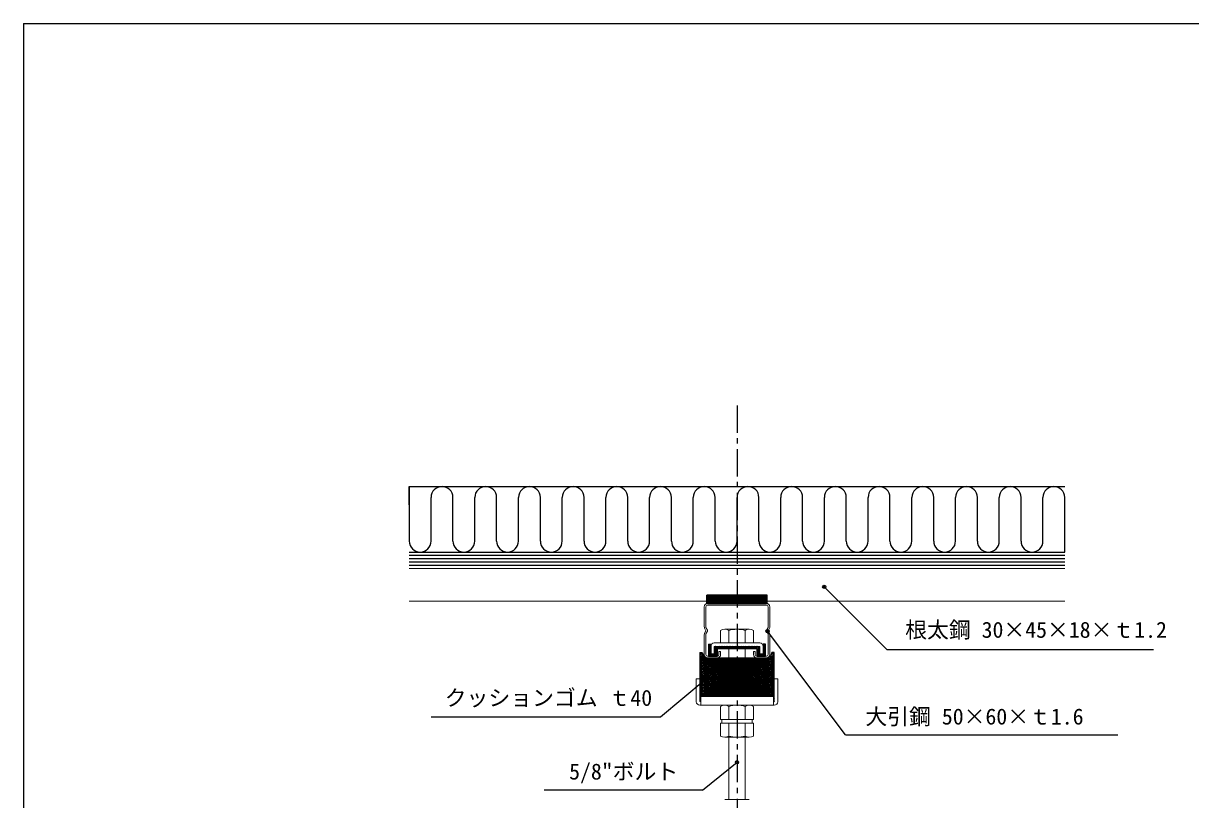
# Model space of a CAD drawing. Units: millimetres, scale not verified. Extents: x -1033 to 1029, y -737 to 700.
# Drawn here: x -1033 to 35, y -11 to 700 of the extents above; entities that cross this region are included whole.
import ezdxf
from ezdxf.enums import TextEntityAlignment as Align

# ---------------------------------------------------------------- set-up
doc = ezdxf.new("R2010")
doc.units = ezdxf.units.MM
doc.header["$LTSCALE"] = 5
doc.header["$PDMODE"] = 32
doc.header["$PDSIZE"] = 3
doc.linetypes.add('CHAIN1', pattern=[8, 5, -1, 1, -1])
for name, color, linetype in [('0-0_中心線', 4, 'CHAIN1'), ('0-2_太線１', 3, 'Continuous'), ('0-3_太線２', 2, 'Continuous'), ('0-6_文字', 7, 'Continuous'), ('F-1_中線', 7, 'Continuous')]:
    doc.layers.add(name, color=color, linetype=linetype)
doc.layers.add('0-1_中線', color=7, linetype='Continuous', lineweight=18)
doc.styles.add('ＭＳ ゴシック', font='')
doc.styles.get('ＭＳ ゴシック').set_extended_font_data('MS Gothic')

msp = doc.modelspace()

# ---------------------------------------------------------------- linework, layer by layer
at = {"layer": '0-0_中心線'}
msp.add_line((-380.012, 350.336), (-380.012, -253.842), dxfattribs=at)
at = {"layer": '0-1_中線'}
for p, q in [((-680.012, 216.099), (-80.012, 216.099)), ((-680.012, 201.099), (-80.012, 201.099)), ((-680.012, 171.099), (-407.512, 171.099)), ((-352.512, 171.099), (-80.012, 171.099)), ((-410.012, 165.899), (-410.012, 147.897)), ((-408.412, 165.899), (-408.412, 147.099)), ((-406.812, 169.099), (-380.012, 169.099)), ((-406.812, 167.499), (-380.012, 167.499)), ((-353.212, 169.099), (-380.012, 169.099)), ((-353.212, 167.499), (-380.012, 167.499)), ((-351.612, 165.899), (-351.612, 147.099)), ((-350.012, 165.899), (-350.012, 147.897)), ((-410.012, 140.3), (-410.012, 122.299)), ((-408.612, 144.099), (-409.675, 146.375)), ((-408.612, 144.099), (-409.675, 141.822)), ((-407.121, 144.551), (-408.412, 147.099)), ((-407.121, 143.646), (-408.412, 141.099)), ((-408.412, 141.099), (-408.412, 122.299)), ((-395.024, 144.237), (-395.024, 132.899)), ((-368.754, 145.399), (-391.271, 145.399)), ((-387.518, 144.237), (-387.518, 132.899)), ((-372.507, 144.237), (-372.507, 132.899)), ((-365.001, 144.237), (-365.001, 132.899)), ((-352.904, 144.551), (-351.612, 147.099)), ((-352.904, 143.646), (-351.612, 141.099)), ((-351.612, 141.099), (-351.612, 122.299)), ((-351.412, 144.099), (-350.35, 146.375)), ((-351.412, 144.099), (-350.35, 141.822)), ((-350.012, 140.3), (-350.012, 122.299)), ((-359.212, 132.899), (-400.812, 132.899)), ((-400.812, 129.699), (-400.812, 122.899)), ((-359.212, 129.699), (-400.812, 129.699)), ((-395.024, 132.899), (-365.001, 132.899)), ((-359.212, 122.899), (-359.212, 129.699)), ((-407.012, 120.711), (-398.212, 120.699)), ((-406.812, 119.099), (-398.212, 119.099)), ((-400.812, 122.899), (-404.012, 122.899)), ((-387.512, 127.699), (-387.512, 119.099)), ((-372.512, 127.699), (-372.512, 119.099)), ((-353.012, 120.711), (-361.812, 120.699)), ((-353.212, 119.099), (-361.812, 119.099)), ((-356.012, 122.899), (-359.212, 122.899)), ((-417.262, 99.899), (-414.062, 99.899)), ((-417.262, 79.099), (-417.262, 99.899)), ((-414.062, 79.599), (-414.062, 99.899)), ((-345.962, 79.599), (-345.962, 99.899)), ((-345.962, 99.899), (-342.762, 99.899)), ((-342.762, 79.099), (-342.762, 99.899)), ((-414.062, 75.899), (-413.262, 75.899)), ((-413.562, 79.099), (-413.262, 79.099)), ((-413.262, 83.899), (-413.262, 75.899)), ((-346.762, 75.899), (-413.262, 75.899)), ((-391.271, 75.899), (-368.754, 75.899)), ((-346.462, 79.099), (-346.762, 79.099)), ((-345.962, 75.899), (-346.762, 75.899)), ((-395.024, 74.737), (-395.024, 62.899)), ((-387.518, 74.737), (-387.518, 62.899)), ((-372.507, 74.737), (-372.507, 62.899)), ((-365.001, 74.737), (-365.001, 62.899)), ((-395.024, 62.899), (-365.001, 62.899)), ((-395.024, 47.696), (-395.024, 59.535)), ((-395.024, 59.535), (-365.001, 59.535)), ((-394.012, 60.035), (-394.012, 62.399)), ((-393.512, 62.899), (-366.512, 62.899)), ((-393.512, 59.535), (-366.512, 59.535)), ((-387.518, 47.696), (-387.518, 59.535)), ((-372.507, 47.696), (-372.507, 59.535)), ((-366.012, 62.399), (-366.012, 60.035)), ((-365.001, 47.696), (-365.001, 59.535)), ((-391.271, 46.535), (-368.754, 46.535)), ((-387.512, 46.535), (-387.512, -10.542)), ((-372.512, 46.535), (-372.512, -10.542)), ((-368.754, -10.542), (-391.271, -10.542))]:
    msp.add_line(p, q, dxfattribs=at)
for points in [[(-396.612, 122.299), (-396.612, 125.099), (-395.012, 125.099), (-395.012, 122.299)], [(-363.412, 122.299), (-363.412, 125.099), (-365.012, 125.099), (-365.012, 122.299)], [(-413.262, 83.899), (-346.762, 83.899), (-346.762, 75.899)]]:
    msp.add_lwpolyline(points, dxfattribs=at)
for centre, radius, start, end in [((-406.812, 165.899), 3.2, 90, 180), ((-406.812, 165.899), 1.6, 90, 180), ((-353.212, 165.899), 3.2, 0, 90), ((-353.212, 165.899), 1.6, 0, 90), ((-406.412, 147.897), 3.6, 180, 205.01689), ((-406.412, 140.3), 3.6, 154.98311, 180), ((-408.012, 144.099), 1, 333.11174, 26.88826), ((-391.271, 138.753), 6.645, 55.61575, 124.38425), ((-380.012, 120.56), 24.839, 72.41205, 107.58795), ((-368.754, 138.753), 6.645, 55.61575, 124.38425), ((-352.012, 144.099), 1, 153.11174, 206.88826), ((-353.612, 147.897), 3.6, 334.98311, 0), ((-353.612, 140.3), 3.6, 0, 25.01689), ((-400.812, 129.699), 3.2, 90, 180), ((-359.212, 129.699), 3.2, 0, 90), ((-406.812, 122.299), 3.2, 180, 270), ((-406.812, 122.299), 1.6, 180, 270), ((-398.212, 122.299), 3.2, 270, 0), ((-398.212, 122.299), 1.6, 270, 0), ((-361.812, 122.299), 3.2, 180, 270), ((-361.812, 122.299), 1.6, 180, 270), ((-353.212, 122.299), 3.2, 270, 0), ((-353.212, 122.299), 1.6, 270, 0), ((-414.062, 79.099), 3.2, 180, 270), ((-413.562, 79.599), 0.5, 180, 270), ((-391.271, 69.253), 6.645, 55.61575, 124.38425), ((-380.012, 51.06), 24.839, 72.41205, 107.58795), ((-368.754, 69.253), 6.645, 55.61575, 124.38425), ((-346.462, 79.599), 0.5, 270, 0), ((-345.962, 79.099), 3.2, 270, 0), ((-393.512, 62.399), 0.5, 90, 180), ((-393.512, 60.035), 0.5, 180, 270), ((-366.512, 62.399), 0.5, 0, 90), ((-366.512, 60.035), 0.5, 270, 0), ((-391.271, 53.18), 6.645, 235.61575, 304.38425), ((-380.012, 71.374), 24.839, 252.41205, 287.58795), ((-368.754, 53.18), 6.645, 235.61575, 304.38425)]:
    msp.add_arc(centre, radius, start, end, dxfattribs=at)
at = {"layer": '0-2_太線１'}
for p, q in [((-680.012, 213.099), (-80.012, 213.099)), ((-680.012, 210.099), (-80.012, 210.099)), ((-680.012, 207.099), (-80.012, 207.099)), ((-680.012, 204.099), (-80.012, 204.099)), ((-407.512, 169.099), (-407.512, 176.599)), ((-407.512, 176.013), (-406.927, 176.599)), ((-407.512, 175.306), (-406.22, 176.599)), ((-407.512, 174.599), (-405.513, 176.599)), ((-407.512, 173.892), (-404.806, 176.599)), ((-407.512, 173.185), (-404.099, 176.599)), ((-352.512, 176.599), (-407.512, 176.599)), ((-407.512, 171.771), (-404.685, 174.599)), ((-407.512, 170.357), (-403.27, 174.599)), ((-407.512, 169.649), (-402.563, 174.599)), ((-407.512, 172.478), (-405.512, 174.478)), ((-407.512, 171.064), (-405.512, 173.064)), ((-407.356, 169.099), (-399.856, 176.599)), ((-406.649, 169.099), (-399.149, 176.599)), ((-405.942, 169.099), (-398.442, 176.599)), ((-405.512, 173.064), (-401.978, 176.599)), ((-405.512, 174.478), (-403.392, 176.599)), ((-405.235, 169.099), (-397.735, 176.599)), ((-404.685, 174.599), (-402.685, 176.599)), ((-404.528, 169.099), (-397.028, 176.599)), ((-403.821, 169.099), (-396.321, 176.599)), ((-403.27, 174.599), (-401.27, 176.599)), ((-403.114, 169.099), (-395.614, 176.599)), ((-402.563, 174.599), (-400.563, 176.599)), ((-402.406, 169.099), (-394.906, 176.599)), ((-401.699, 169.099), (-394.199, 176.599)), ((-400.992, 169.099), (-393.492, 176.599)), ((-400.285, 169.099), (-392.785, 176.599)), ((-399.578, 169.099), (-392.078, 176.599)), ((-398.871, 169.099), (-391.371, 176.599)), ((-398.164, 169.099), (-390.664, 176.599)), ((-397.457, 169.099), (-389.957, 176.599)), ((-396.75, 169.099), (-389.25, 176.599)), ((-396.042, 169.099), (-388.542, 176.599)), ((-395.335, 169.099), (-387.835, 176.599)), ((-394.628, 169.099), (-387.128, 176.599)), ((-393.921, 169.099), (-386.421, 176.599)), ((-393.214, 169.099), (-385.714, 176.599)), ((-392.507, 169.099), (-387.128, 174.478)), ((-391.8, 169.099), (-386.3, 174.599)), ((-391.093, 169.099), (-387.128, 173.064)), ((-390.386, 169.099), (-384.886, 174.599)), ((-389.679, 169.099), (-384.179, 174.599)), ((-388.971, 169.099), (-381.471, 176.599)), ((-388.264, 169.099), (-380.764, 176.599)), ((-387.557, 169.099), (-380.057, 176.599)), ((-387.128, 174.478), (-385.007, 176.599)), ((-387.128, 173.064), (-383.593, 176.599)), ((-386.85, 169.099), (-379.35, 176.599)), ((-386.3, 174.599), (-384.3, 176.599)), ((-386.143, 169.099), (-378.643, 176.599)), ((-385.436, 169.099), (-377.936, 176.599)), ((-384.886, 174.599), (-382.886, 176.599)), ((-384.729, 169.099), (-377.229, 176.599)), ((-384.179, 174.599), (-382.179, 176.599)), ((-384.022, 169.099), (-376.522, 176.599)), ((-383.315, 169.099), (-375.815, 176.599)), ((-382.607, 169.099), (-375.107, 176.599)), ((-381.9, 169.099), (-374.4, 176.599)), ((-381.193, 169.099), (-373.693, 176.599)), ((-380.486, 169.099), (-372.986, 176.599)), ((-379.779, 169.099), (-372.279, 176.599)), ((-379.072, 169.099), (-371.572, 176.599)), ((-378.365, 169.099), (-370.865, 176.599)), ((-377.658, 169.099), (-370.158, 176.599)), ((-376.951, 169.099), (-369.451, 176.599)), ((-376.243, 169.099), (-368.743, 176.599)), ((-375.536, 169.099), (-368.036, 176.599)), ((-374.829, 169.099), (-367.329, 176.599)), ((-374.122, 169.099), (-366.622, 176.599)), ((-373.415, 169.099), (-365.915, 176.599)), ((-372.708, 169.099), (-365.208, 176.599)), ((-372.001, 169.099), (-364.501, 176.599)), ((-371.294, 169.099), (-363.794, 176.599)), ((-370.587, 169.099), (-363.087, 176.599)), ((-369.88, 169.099), (-362.38, 176.599)), ((-369.172, 169.099), (-361.672, 176.599)), ((-368.465, 169.099), (-360.965, 176.599)), ((-367.758, 169.099), (-360.258, 176.599)), ((-367.051, 169.099), (-359.551, 176.599)), ((-366.344, 169.099), (-358.844, 176.599)), ((-365.637, 169.099), (-358.137, 176.599)), ((-364.93, 169.099), (-357.43, 176.599)), ((-364.223, 169.099), (-356.723, 176.599)), ((-363.516, 169.099), (-356.016, 176.599)), ((-362.808, 169.099), (-355.308, 176.599)), ((-362.101, 169.099), (-354.601, 176.599)), ((-361.394, 169.099), (-353.894, 176.599)), ((-360.687, 169.099), (-353.187, 176.599)), ((-359.98, 169.099), (-352.512, 176.566)), ((-359.273, 169.099), (-352.512, 175.859)), ((-358.566, 169.099), (-352.512, 175.152)), ((-357.859, 169.099), (-352.512, 174.445)), ((-357.152, 169.099), (-352.512, 173.738)), ((-356.445, 169.099), (-352.512, 173.031)), ((-355.737, 169.099), (-352.512, 172.324)), ((-355.03, 169.099), (-352.512, 171.616)), ((-354.323, 169.099), (-352.512, 170.909)), ((-353.616, 169.099), (-352.512, 170.202)), ((-352.909, 169.099), (-352.512, 169.495)), ((-404.97, 131.699), (-406.012, 130.7)), ((-406.012, 131.699), (-404.012, 131.699)), ((-406.012, 131.699), (-406.012, 120.699)), ((-404.012, 131.231), (-406.012, 129.316)), ((-404.012, 129.847), (-406.012, 127.931)), ((-404.012, 128.462), (-406.012, 126.546)), ((-404.012, 131.699), (-404.012, 122.699)), ((-404.012, 129.699), (-404.012, 122.899)), ((-396.938, 129.699), (-400.012, 126.754)), ((-398.384, 129.699), (-400.012, 128.139)), ((-399.83, 129.699), (-400.012, 129.524)), ((-400.012, 122.699), (-400.012, 129.699)), ((-400.012, 129.699), (-362.012, 129.699)), ((-395.492, 129.699), (-397.581, 127.699)), ((-394.047, 129.699), (-396.135, 127.699)), ((-392.601, 129.699), (-394.689, 127.699)), ((-391.155, 129.699), (-393.243, 127.699)), ((-389.709, 129.699), (-391.798, 127.699)), ((-388.264, 129.699), (-390.352, 127.699)), ((-388.264, 129.699), (-390.352, 127.699)), ((-386.818, 129.699), (-388.906, 127.699)), ((-385.372, 129.699), (-387.46, 127.699)), ((-383.927, 129.699), (-386.015, 127.699)), ((-382.481, 129.699), (-384.569, 127.699)), ((-381.035, 129.699), (-383.123, 127.699)), ((-381.035, 129.699), (-383.123, 127.699)), ((-379.589, 129.699), (-381.678, 127.699)), ((-378.144, 129.699), (-380.232, 127.699)), ((-376.698, 129.699), (-378.786, 127.699)), ((-375.252, 129.699), (-377.34, 127.699)), ((-373.806, 129.699), (-375.895, 127.699)), ((-373.806, 129.699), (-375.895, 127.699)), ((-372.361, 129.699), (-374.449, 127.699)), ((-370.915, 129.699), (-373.003, 127.699)), ((-369.469, 129.699), (-371.557, 127.699)), ((-368.023, 129.699), (-370.112, 127.699)), ((-366.578, 129.699), (-368.666, 127.699)), ((-366.578, 129.699), (-368.666, 127.699)), ((-365.132, 129.699), (-367.22, 127.699)), ((-363.686, 129.699), (-365.774, 127.699)), ((-362.24, 129.699), (-364.329, 127.699)), ((-360.795, 129.699), (-362.883, 127.699)), ((-362.012, 129.699), (-360.012, 129.699)), ((-360.012, 128.845), (-362.012, 126.929)), ((-360.012, 129.699), (-360.012, 122.699)), ((-355.587, 131.699), (-356.012, 131.291)), ((-354.141, 131.699), (-356.012, 129.906)), ((-356.012, 131.699), (-356.012, 122.699)), ((-354.012, 131.699), (-356.012, 131.699)), ((-354.012, 130.437), (-356.012, 128.522)), ((-356.012, 129.699), (-356.012, 122.899)), ((-354.012, 129.053), (-356.012, 127.137)), ((-354.012, 120.699), (-354.012, 131.699)), ((-414.012, 124.099), (-412.012, 124.099)), ((-414.012, 124.099), (-414.012, 79.381)), ((-413.943, 124.099), (-414.012, 124.032)), ((-412.498, 124.099), (-414.012, 122.648)), ((-411.746, 123.433), (-414.012, 121.263)), ((-411.346, 122.432), (-414.012, 119.878)), ((-410.945, 121.431), (-414.012, 118.494)), ((-410.545, 120.43), (-414.012, 117.109)), ((-410.145, 119.429), (-414.012, 115.724)), ((-403.261, 119.099), (-414.012, 108.801)), ((-394.586, 119.099), (-414.012, 100.493)), ((-400.369, 119.099), (-414.012, 106.032)), ((-396.032, 119.099), (-414.012, 101.878)), ((-397.478, 119.099), (-414.012, 103.263)), ((-398.924, 119.099), (-414.012, 104.647)), ((-401.815, 119.099), (-414.012, 107.417)), ((-393.141, 119.099), (-414.012, 99.109)), ((-384.466, 119.099), (-414.012, 90.801)), ((-381.575, 119.099), (-414.012, 88.031)), ((-383.02, 119.099), (-414.012, 89.416)), ((-380.129, 119.099), (-414.012, 86.647)), ((-378.683, 119.099), (-414.012, 85.262)), ((-377.237, 119.099), (-414.012, 83.877)), ((-380.129, 119.099), (-414.012, 86.647)), ((-391.695, 119.099), (-414.012, 97.724)), ((-385.912, 119.099), (-414.012, 92.185)), ((-390.249, 119.099), (-414.012, 96.339)), ((-388.803, 119.099), (-414.012, 94.955)), ((-387.358, 119.099), (-414.012, 93.57)), ((-409.044, 119.099), (-414.012, 114.34)), ((-407.598, 119.099), (-414.012, 112.955)), ((-406.152, 119.099), (-414.012, 111.571)), ((-404.707, 119.099), (-414.012, 110.186)), ((-375.792, 119.099), (-412.545, 83.899)), ((-412.012, 124.099), (-410.012, 119.099)), ((-374.346, 119.099), (-411.099, 83.899)), ((-350.012, 119.099), (-410.012, 119.099)), ((-372.9, 119.099), (-409.653, 83.899)), ((-371.454, 119.099), (-408.207, 83.899)), ((-370.009, 119.099), (-406.762, 83.899)), ((-404.012, 127.077), (-406.012, 125.162)), ((-404.012, 125.693), (-406.012, 123.777)), ((-404.012, 124.308), (-406.012, 122.392)), ((-404.012, 122.923), (-406.012, 121.008)), ((-406.012, 120.699), (-398.012, 120.699)), ((-368.563, 119.099), (-405.316, 83.899)), ((-402.801, 122.699), (-404.89, 120.699)), ((-404.012, 122.699), (-400.012, 122.699)), ((-367.117, 119.099), (-403.87, 83.899)), ((-401.356, 122.699), (-403.444, 120.699)), ((-365.671, 119.099), (-402.424, 83.899)), ((-398.012, 124.516), (-401.998, 120.699)), ((-364.226, 119.099), (-400.979, 83.899)), ((-398.012, 123.131), (-400.552, 120.699)), ((-398.012, 127.285), (-400.012, 125.37)), ((-398.012, 125.9), (-400.012, 123.985)), ((-362.78, 119.099), (-399.533, 83.899)), ((-398.012, 121.746), (-399.107, 120.699)), ((-361.334, 119.099), (-398.087, 83.899)), ((-398.012, 127.699), (-362.012, 127.699)), ((-398.012, 120.699), (-398.012, 127.699)), ((-359.888, 119.099), (-396.641, 83.899)), ((-358.443, 119.099), (-395.196, 83.899)), ((-356.997, 119.099), (-393.75, 83.899)), ((-355.551, 119.099), (-392.304, 83.899)), ((-354.105, 119.099), (-390.858, 83.899)), ((-352.66, 119.099), (-389.413, 83.899)), ((-351.214, 119.099), (-387.967, 83.899)), ((-346.012, 122.696), (-386.521, 83.899)), ((-346.012, 121.311), (-385.075, 83.899)), ((-346.012, 119.926), (-383.63, 83.899)), ((-346.012, 118.542), (-382.184, 83.899)), ((-362.012, 127.699), (-362.012, 120.699)), ((-360.012, 127.46), (-362.012, 125.545)), ((-360.012, 126.075), (-362.012, 124.16)), ((-360.012, 124.691), (-362.012, 122.775)), ((-360.012, 123.306), (-362.012, 121.391)), ((-362.012, 120.699), (-354.012, 120.699)), ((-359.201, 122.699), (-361.289, 120.699)), ((-356.012, 122.699), (-360.012, 122.699)), ((-357.755, 122.699), (-359.844, 120.699)), ((-356.31, 122.699), (-358.398, 120.699)), ((-354.012, 123.514), (-356.952, 120.699)), ((-354.012, 127.668), (-356.012, 125.752)), ((-354.012, 126.283), (-356.012, 124.368)), ((-354.012, 124.899), (-356.012, 122.983)), ((-354.012, 122.129), (-355.506, 120.699)), ((-346.012, 124.08), (-349.266, 120.964)), ((-347.439, 124.099), (-348.368, 123.208)), ((-346.012, 79.381), (-346.012, 124.099)), ((-346.012, 117.157), (-380.738, 83.899)), ((-346.012, 115.772), (-379.292, 83.899)), ((-346.012, 114.388), (-377.847, 83.899)), ((-346.012, 113.003), (-376.401, 83.899)), ((-346.012, 111.618), (-374.955, 83.899)), ((-346.012, 110.234), (-373.509, 83.899)), ((-346.012, 108.849), (-372.064, 83.899)), ((-346.012, 107.464), (-370.618, 83.899)), ((-346.012, 106.08), (-369.172, 83.899)), ((-346.012, 104.695), (-367.726, 83.899)), ((-346.012, 103.31), (-366.281, 83.899)), ((-346.012, 101.926), (-364.835, 83.899)), ((-346.012, 100.541), (-363.389, 83.899)), ((-346.012, 99.156), (-361.943, 83.899)), ((-346.012, 97.772), (-360.498, 83.899)), ((-346.012, 96.387), (-359.052, 83.899)), ((-346.012, 99.156), (-349.217, 96.087)), ((-347.519, 99.099), (-348.319, 98.332)), ((-346.012, 95.002), (-357.606, 83.899)), ((-346.012, 93.618), (-356.16, 83.899)), ((-346.012, 92.233), (-354.715, 83.899)), ((-346.012, 90.848), (-353.269, 83.899)), ((-346.012, 89.464), (-351.823, 83.899)), ((-346.012, 88.079), (-350.377, 83.899)), ((-346.012, 86.694), (-348.932, 83.899)), ((-413.262, 83.211), (-414.012, 82.493)), ((-413.262, 81.826), (-414.012, 81.108)), ((-413.262, 80.442), (-414.012, 79.723)), ((-413.562, 79.099), (-413.262, 79.099)), ((-346.012, 85.31), (-347.486, 83.899)), ((-346.012, 83.925), (-346.762, 83.207)), ((-346.012, 82.541), (-346.762, 81.822)), ((-346.012, 81.156), (-346.762, 80.438)), ((-346.762, 79.099), (-346.462, 79.099)), ((-346.012, 79.771), (-346.715, 79.099))]:
    msp.add_line(p, q, dxfattribs=at)
for points in [[(-407.512, 169.099), (-352.512, 169.099), (-352.512, 176.599)], [(-346.012, 124.099), (-348.012, 124.099), (-350.012, 119.099)]]:
    msp.add_lwpolyline(points, dxfattribs=at)
at = {"layer": '0-3_太線２'}
for p, q in [((-680.012, 259.154), (-680.012, 276.099)), ((-680.012, 276.099), (-680.012, 226.099)), ((-680.012, 276.099), (-80.012, 276.099)), ((-660.012, 226.099), (-660.012, 266.099)), ((-640.012, 226.099), (-640.012, 266.099)), ((-620.012, 226.099), (-620.012, 266.099)), ((-600.012, 226.099), (-600.012, 266.099)), ((-580.012, 226.099), (-580.012, 266.099)), ((-560.012, 226.099), (-560.012, 266.099)), ((-540.012, 226.099), (-540.012, 266.099)), ((-520.012, 226.099), (-520.012, 266.099)), ((-500.012, 226.099), (-500.012, 266.099)), ((-480.012, 226.099), (-480.012, 266.099)), ((-440.012, 226.099), (-440.012, 266.099)), ((-420.012, 226.099), (-420.012, 266.099)), ((-400.012, 226.099), (-400.012, 266.099)), ((-380.012, 226.099), (-380.012, 266.099)), ((-360.012, 226.099), (-360.012, 266.099)), ((-340.012, 226.099), (-340.012, 266.099)), ((-320.012, 226.099), (-320.012, 266.099)), ((-280.012, 226.099), (-280.012, 266.099)), ((-260.012, 226.099), (-260.012, 266.099)), ((-240.012, 226.099), (-240.012, 266.099)), ((-220.012, 226.099), (-220.012, 266.099)), ((-200.012, 226.099), (-200.012, 266.099)), ((-160.012, 226.099), (-160.012, 266.099)), ((-140.012, 226.099), (-140.012, 266.099)), ((-120.012, 226.099), (-120.012, 266.099)), ((-80.012, 216.099), (-80.012, 266.099)), ((-680.012, 216.099), (-80.012, 216.099))]:
    msp.add_line(p, q, dxfattribs=at)
for points in [[(-460.012, 226.099), (-460.012, 248.959), (-460.012, 266.099)], [(-300.012, 226.099), (-300.012, 248.959), (-300.012, 266.099)], [(-180.012, 226.099), (-180.012, 248.959), (-180.012, 266.099)], [(-100.012, 226.099), (-100.012, 248.959), (-100.012, 266.099)]]:
    msp.add_lwpolyline(points, dxfattribs=at)
for centre, start, end in [((-650.012, 266.099), 0, 180), ((-610.012, 266.099), 0, 180), ((-570.012, 266.099), 0, 180), ((-530.012, 266.099), 0, 180), ((-490.012, 266.099), 0, 180), ((-450.012, 266.099), 0, 180), ((-410.012, 266.099), 0, 180), ((-370.012, 266.099), 0, 180), ((-330.012, 266.099), 0, 180), ((-290.012, 266.099), 0, 180), ((-250.012, 266.099), 0, 180), ((-210.012, 266.099), 0, 180), ((-170.012, 266.099), 0, 180), ((-130.012, 266.099), 0, 180), ((-90.012, 266.099), 0, 180), ((-670.012, 226.099), 180, 0), ((-630.012, 226.099), 180, 0), ((-590.012, 226.099), 180, 0), ((-550.012, 226.099), 180, 0), ((-510.012, 226.099), 180, 0), ((-470.012, 226.099), 180, 0), ((-430.012, 226.099), 180, 0), ((-390.012, 226.099), 180, 0), ((-350.012, 226.099), 180, 0), ((-310.012, 226.099), 180, 0), ((-270.012, 226.099), 180, 0), ((-230.012, 226.099), 180, 0), ((-190.012, 226.099), 180, 0), ((-150.012, 226.099), 180, 0), ((-110.012, 226.099), 180, 0)]:
    msp.add_arc(centre, 10, start, end, dxfattribs=at)
at = {"layer": '0-6_文字'}
for p, q in [((-280.673, 48.666), (-352.079, 143.542)), ((-409.212, 98.999), (-449.956, 64.994)), ((-449.956, 64.994), (-660.017, 64.994)), ((-280.673, 48.666), (-31.478, 48.666)), ((-411.584, -1.808), (-380.012, 23.706)), ((-411.584, -1.808), (-556.5, -1.808))]:
    msp.add_line(p, q, dxfattribs=at)
msp.add_lwpolyline([(-300.221, 184.253), (-242.817, 126.849), (1.155, 126.849)], dxfattribs=at)
for p in [(-300.221, 184.253), (-352.079, 143.542), (-409.212, 98.999), (-380.012, 23.706)]:
    msp.add_point(p, dxfattribs=at)
at = {"layer": 'F-1_中線'}
for q in [(1029.276, 699.989), (-1033.224, -725.011)]:
    msp.add_line((-1033.224, 699.989), q, dxfattribs=at)

# ---------------------------------------------------------------- texts
at = {"layer": '0-6_文字', "style": 'ＭＳ ゴシック'}
for s, p in [('根太鋼 30×45×18×ｔ1.2', (-226.098, 133.204)), ('クッションゴム ｔ40', (-647.573, 70.915)), ('大引鋼 50×60×ｔ1.6', (-262.499, 53.819)), ('5/8"ボルト', (-533.682, 3.493))]:
    msp.add_text(s, height=14.66, dxfattribs=at).set_placement(p, align=Align.BOTTOM_LEFT)

doc.saveas('drawing.dxf')
